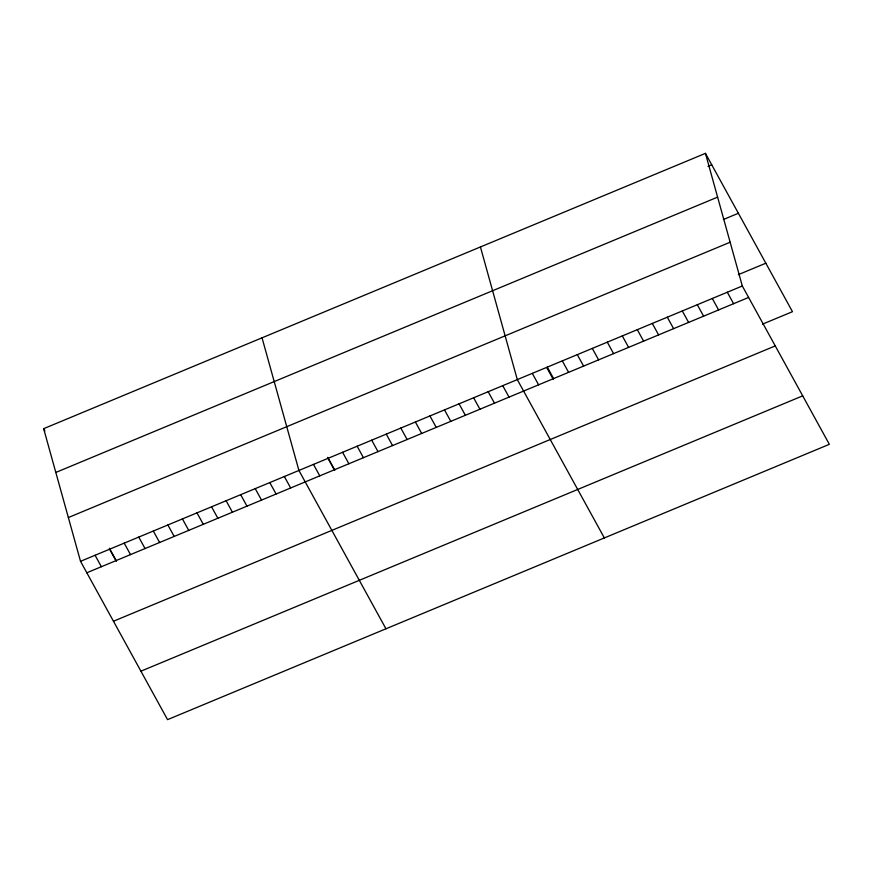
<?xml version="1.0" encoding="UTF-8"?>
<svg xmlns="http://www.w3.org/2000/svg" width="873" height="873" viewBox="0 0 873 873"><rect width="100%" height="100%" fill="white"/><g stroke="black" fill="none" stroke-linecap="round" stroke-linejoin="round"><path stroke-width="1.31" d="M705.439 153.353L742.312 285.995L829.35 444.324L167.561 719.647L80.523 561.317L43.65 428.676L705.439 153.353L792.477 311.683L762.478 324.156M707.981 166.361L711.735 164.801M55.817 472.446L717.606 197.123M723.379 219.516L738.372 213.274M68.356 517.547L730.144 242.225M738.329 274.657L765.828 263.209M80.523 561.317L742.312 285.995M86.82 572.775L748.608 297.453M113.468 621.238L775.246 345.915M140.924 671.184L802.702 395.851M727.307 292.237L733.604 303.695M712.303 298.479L718.599 309.926M697.309 304.721L703.605 316.168M682.304 310.963L688.601 322.41M667.31 317.194L673.607 328.652M652.306 323.436L658.602 334.894M637.301 329.678L643.597 341.136M622.307 335.919L628.604 347.378M607.302 342.161L613.599 353.62M592.309 348.403L598.605 359.851M577.304 354.645L583.601 366.093M562.299 360.887L568.596 372.334M547.306 367.129L553.602 378.576M546.749 367.588L553.264 379.439M532.301 373.36L538.597 384.818M604.345 537.932L517.296 379.602L480.434 246.961M502.739 385.659L509.035 397.117M488.182 391.715L494.478 403.173M473.624 397.782L479.921 409.23M459.067 403.839L465.364 415.286M444.51 409.895L450.806 421.343M429.942 415.952L436.238 427.399M415.384 422.008L421.681 433.455M400.827 428.065L407.124 439.512M386.27 434.121L392.566 445.579M371.712 440.178L378.009 451.636M357.144 446.234L363.441 457.692M342.587 452.29L348.884 463.749M327.768 457.376L334.872 470.296M328.03 458.347L334.326 469.805M313.472 464.403L319.769 475.861M385.953 628.789L298.915 470.46L262.042 337.818M284.358 476.516L290.654 487.974M269.79 482.573L276.086 494.031M255.232 488.64L261.529 500.087M240.675 494.696L246.972 506.144M226.118 500.753L232.414 512.2M211.561 506.809L217.857 518.256M196.992 512.866L203.289 524.313M182.435 518.922L188.732 530.369M167.878 524.979L174.174 536.437M153.321 531.035L159.617 542.493M138.763 537.091L145.06 548.55M124.206 543.148L130.503 554.606M43.65 428.676L44.905 430.967M109.376 548.233L116.48 561.153M109.638 549.204L115.934 560.662M95.081 555.261L101.377 566.719"/></g></svg>
